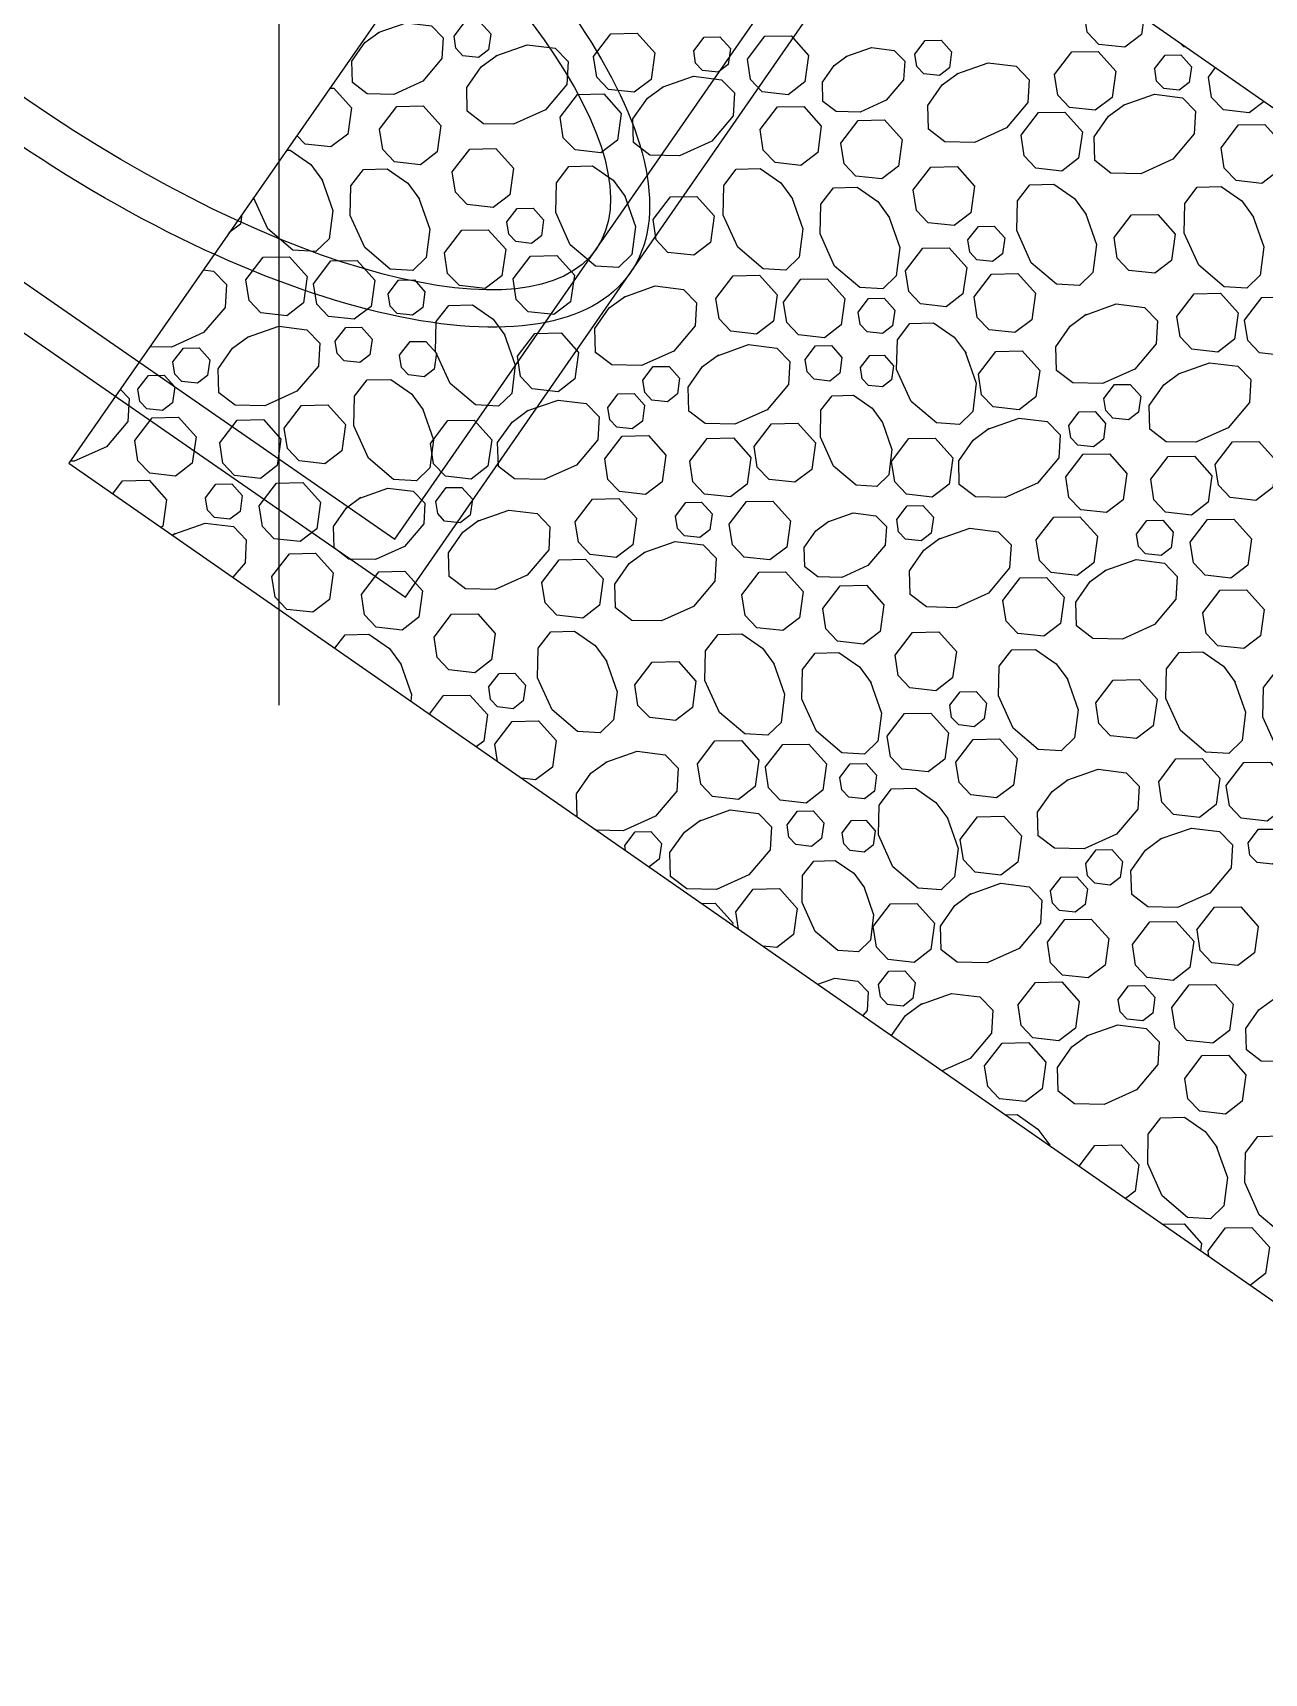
# Model space of a CAD drawing. Header units: feet. Extents: x 6037 to 11520, y 4436 to 7866.
# Drawn here: x 10401.01 to 10413.6, y 6292.62 to 6309.39 of the extents above; entities that cross this region are included whole.
import ezdxf

# ---------------------------------------------------------------- set-up
doc = ezdxf.new("R2010")
doc.units = ezdxf.units.FT
doc.header["$LTSCALE"] = 0.4
doc.header["$MEASUREMENT"] = 0
doc.linetypes.add('DASHED2', pattern=[0.375, 0.25, -0.125])
doc.linetypes.add('HIDDEN', pattern=[0.375, 0.25, -0.125])
for name, color, linetype in [('grid', 254, 'HIDDEN'), ('STORM', 7, 'Continuous'), ('STORM INLET', 7, 'Continuous')]:
    doc.layers.add(name, color=color, linetype=linetype)

msp = doc.modelspace()

# ---------------------------------------------------------------- linework, layer by layer
at = {"layer": 'grid', "color": 252, "linetype": 'DASHED2', "ltscale": 225}
msp.add_line((10403.523, 7776.263), (10403.523, 4782.138), dxfattribs=at)
at = {"layer": 'STORM', "color": 1, "flags": 128}
msp.add_lwpolyline([(10407.098, 6313.206), (10401.377, 6304.987), (10417.816, 6293.545), (10423.537, 6301.764)], close=True, dxfattribs=at)
for points in [[(10412.366, 6309.54), (10412.342, 6309.369), (10412.17, 6309.238), (10411.906, 6309.267), (10411.786, 6309.393), (10411.754, 6309.602)], [(10404.539, 6309.388), (10404.826, 6309.488), (10405.085, 6309.456), (10405.204, 6309.334), (10405.192, 6309.123), (10404.995, 6308.89), (10404.699, 6308.757), (10404.426, 6308.763), (10404.276, 6308.878), (10404.27, 6309.096), (10404.403, 6309.286), (10404.55, 6309.394)], [(10405.315, 6309.353), (10405.421, 6309.492), (10405.582, 6309.495), (10405.69, 6309.375), (10405.667, 6309.213), (10405.564, 6309.134), (10405.406, 6309.152), (10405.334, 6309.228), (10405.315, 6309.353)], [(10405.743, 6309.152), (10406.062, 6309.264), (10406.35, 6309.228), (10406.483, 6309.092), (10406.469, 6308.857), (10406.25, 6308.6), (10405.922, 6308.451), (10405.618, 6308.457), (10405.451, 6308.586), (10405.445, 6308.828), (10405.592, 6309.039), (10405.756, 6309.159)], [(10406.741, 6309.143), (10406.918, 6309.376), (10407.187, 6309.381), (10407.366, 6309.18), (10407.329, 6308.91), (10407.157, 6308.778), (10406.893, 6308.808), (10406.773, 6308.934), (10406.741, 6309.143)], [(10407.765, 6309.201), (10407.871, 6309.341), (10408.033, 6309.344), (10408.14, 6309.224), (10408.118, 6309.062), (10408.015, 6308.983), (10407.856, 6309.001), (10407.784, 6309.076), (10407.765, 6309.201)], [(10408.314, 6309.118), (10408.491, 6309.351), (10408.76, 6309.356), (10408.939, 6309.155), (10408.902, 6308.885), (10408.73, 6308.753), (10408.466, 6308.783), (10408.346, 6308.909), (10408.314, 6309.118)], [(10409.321, 6309.144), (10409.581, 6309.235), (10409.814, 6309.205), (10409.921, 6309.095), (10409.91, 6308.905), (10409.732, 6308.696), (10409.466, 6308.576), (10409.22, 6308.581), (10409.086, 6308.685), (10409.08, 6308.881), (10409.199, 6309.052), (10409.332, 6309.15)], [(10410.026, 6309.169), (10410.132, 6309.308), (10410.294, 6309.311), (10410.401, 6309.191), (10410.379, 6309.029), (10410.276, 6308.95), (10410.117, 6308.967), (10410.046, 6309.043), (10410.026, 6309.169)], [(10412.796, 6309.241), (10412.774, 6309.243), (10412.738, 6309.281)], [(10410.455, 6308.967), (10410.774, 6309.079), (10411.062, 6309.044), (10411.195, 6308.907), (10411.181, 6308.673), (10410.962, 6308.415), (10410.634, 6308.266), (10410.33, 6308.273), (10410.163, 6308.401), (10410.156, 6308.643), (10410.303, 6308.854), (10410.468, 6308.975)], [(10411.452, 6308.959), (10411.63, 6309.192), (10411.899, 6309.196), (10412.078, 6308.995), (10412.04, 6308.726), (10411.869, 6308.594), (10411.605, 6308.623), (10411.485, 6308.749), (10411.453, 6308.959)], [(10412.476, 6309.017), (10412.583, 6309.157), (10412.744, 6309.16), (10412.852, 6309.039), (10412.829, 6308.877), (10412.727, 6308.798), (10412.568, 6308.816), (10412.496, 6308.892), (10412.477, 6309.017)], [(10407.442, 6308.831), (10407.762, 6308.943), (10408.05, 6308.907), (10408.182, 6308.771), (10408.168, 6308.536), (10407.949, 6308.278), (10407.621, 6308.129), (10407.317, 6308.136), (10407.151, 6308.264), (10407.144, 6308.507), (10407.291, 6308.718), (10407.455, 6308.838)], [(10413.025, 6308.934), (10413.099, 6309.03)], [(10413.594, 6308.685), (10413.442, 6308.569), (10413.178, 6308.598), (10413.058, 6308.724), (10413.025, 6308.934)], [(10404.045, 6308.821), (10404.087, 6308.821), (10404.266, 6308.62), (10404.229, 6308.351), (10404.057, 6308.219), (10403.793, 6308.249), (10403.709, 6308.337)], [(10406.399, 6308.523), (10406.577, 6308.756), (10406.846, 6308.761), (10407.025, 6308.56), (10406.987, 6308.289), (10406.816, 6308.158), (10406.552, 6308.188), (10406.432, 6308.314), (10406.399, 6308.523)], [(10412.154, 6308.646), (10412.473, 6308.759), (10412.762, 6308.722), (10412.894, 6308.586), (10412.88, 6308.352), (10412.661, 6308.094), (10412.333, 6307.945), (10412.029, 6307.952), (10411.863, 6308.08), (10411.856, 6308.322), (10412.003, 6308.533), (10412.167, 6308.654)], [(10404.554, 6308.402), (10404.732, 6308.634), (10405.001, 6308.639), (10405.18, 6308.438), (10405.142, 6308.168), (10404.971, 6308.036), (10404.707, 6308.066), (10404.587, 6308.192), (10404.554, 6308.401)], [(10408.444, 6308.396), (10408.621, 6308.629), (10408.89, 6308.633), (10409.069, 6308.432), (10409.032, 6308.162), (10408.86, 6308.031), (10408.596, 6308.061), (10408.476, 6308.186), (10408.444, 6308.396)], [(10411.111, 6308.339), (10411.288, 6308.571), (10411.557, 6308.576), (10411.737, 6308.375), (10411.699, 6308.105), (10411.528, 6307.973), (10411.263, 6308.003), (10411.143, 6308.129), (10411.111, 6308.339)], [(10409.27, 6308.257), (10409.447, 6308.49), (10409.716, 6308.495), (10409.895, 6308.294), (10409.858, 6308.024), (10409.686, 6307.892), (10409.422, 6307.922), (10409.302, 6308.048), (10409.27, 6308.257)], [(10413.156, 6308.211), (10413.333, 6308.444), (10413.602, 6308.449), (10413.781, 6308.248), (10413.744, 6307.978), (10413.572, 6307.846), (10413.308, 6307.876), (10413.188, 6308.002), (10413.156, 6308.211)], [(10403.603, 6308.186), (10403.64, 6308.187), (10403.851, 6308.039), (10403.971, 6307.876)], [(10405.297, 6307.965), (10405.475, 6308.198), (10405.744, 6308.202), (10405.923, 6308.001), (10405.885, 6307.731), (10405.714, 6307.6), (10405.45, 6307.63), (10405.33, 6307.756), (10405.297, 6307.965)], [(10403.964, 6307.889), (10404.076, 6307.569), (10404.04, 6307.281), (10403.904, 6307.149), (10403.669, 6307.163), (10403.411, 6307.381), (10403.267, 6307.701)], [(10404.955, 6307.697), (10405.067, 6307.378), (10405.031, 6307.089), (10404.895, 6306.957), (10404.661, 6306.971), (10404.403, 6307.19), (10404.254, 6307.518), (10404.26, 6307.822), (10404.389, 6307.988), (10404.631, 6307.995), (10404.842, 6307.848), (10404.962, 6307.684)], [(10407.056, 6307.727), (10407.169, 6307.407), (10407.132, 6307.119), (10406.996, 6306.987), (10406.762, 6307.001), (10406.503, 6307.22), (10406.355, 6307.548), (10406.362, 6307.852), (10406.49, 6308.018), (10406.732, 6308.025), (10406.943, 6307.878), (10407.064, 6307.714)], [(10408.767, 6307.701), (10408.88, 6307.381), (10408.843, 6307.093), (10408.707, 6306.961), (10408.473, 6306.974), (10408.215, 6307.193), (10408.066, 6307.522), (10408.072, 6307.826), (10408.2, 6307.992), (10408.443, 6307.999), (10408.654, 6307.851), (10408.775, 6307.688)], [(10410.009, 6307.78), (10410.187, 6308.013), (10410.456, 6308.018), (10410.635, 6307.817), (10410.597, 6307.547), (10410.426, 6307.415), (10410.161, 6307.445), (10410.041, 6307.571), (10410.009, 6307.78)], [(10407.349, 6307.477), (10407.526, 6307.71), (10407.796, 6307.714), (10407.974, 6307.514), (10407.937, 6307.244), (10407.766, 6307.112), (10407.501, 6307.141), (10407.381, 6307.268), (10407.349, 6307.477)], [(10409.758, 6307.509), (10409.87, 6307.19), (10409.834, 6306.901), (10409.698, 6306.769), (10409.464, 6306.783), (10409.205, 6307.001), (10409.057, 6307.33), (10409.064, 6307.634), (10409.192, 6307.8), (10409.434, 6307.807), (10409.645, 6307.66), (10409.766, 6307.496)], [(10411.768, 6307.542), (10411.88, 6307.223), (10411.844, 6306.935), (10411.708, 6306.802), (10411.474, 6306.816), (10411.215, 6307.035), (10411.067, 6307.364), (10411.073, 6307.667), (10411.201, 6307.833), (10411.444, 6307.84), (10411.655, 6307.693), (10411.776, 6307.529)], [(10413.479, 6307.516), (10413.591, 6307.197), (10413.555, 6306.908), (10413.419, 6306.776), (10413.185, 6306.79), (10412.926, 6307.009), (10412.778, 6307.337), (10412.784, 6307.641), (10412.912, 6307.807), (10413.155, 6307.814), (10413.366, 6307.667), (10413.486, 6307.503)], [(10405.856, 6307.452), (10405.962, 6307.591), (10406.124, 6307.595), (10406.231, 6307.474), (10406.209, 6307.312), (10406.106, 6307.233), (10405.947, 6307.251), (10405.875, 6307.326), (10405.856, 6307.452)], [(10403.148, 6307.531), (10403.134, 6307.431), (10403.015, 6307.341)], [(10410.568, 6307.268), (10410.674, 6307.407), (10410.836, 6307.41), (10410.943, 6307.29), (10410.921, 6307.127), (10410.818, 6307.049), (10410.659, 6307.066), (10410.587, 6307.142), (10410.568, 6307.268)], [(10412.061, 6307.292), (10412.238, 6307.525), (10412.508, 6307.53), (10412.686, 6307.329), (10412.649, 6307.059), (10412.477, 6306.928), (10412.213, 6306.957), (10412.093, 6307.083), (10412.061, 6307.292)], [(10405.218, 6307.136), (10405.395, 6307.369), (10405.664, 6307.373), (10405.843, 6307.173), (10405.805, 6306.902), (10405.634, 6306.771), (10405.37, 6306.801), (10405.25, 6306.926), (10405.218, 6307.136)], [(10403.188, 6306.859), (10403.366, 6307.092), (10403.635, 6307.096), (10403.814, 6306.895), (10403.776, 6306.625), (10403.605, 6306.494), (10403.341, 6306.524), (10403.221, 6306.649), (10403.188, 6306.859)], [(10403.88, 6306.821), (10404.057, 6307.054), (10404.326, 6307.059), (10404.505, 6306.858), (10404.468, 6306.588), (10404.296, 6306.457), (10404.032, 6306.486), (10403.912, 6306.612), (10403.88, 6306.821)], [(10405.919, 6306.871), (10406.097, 6307.103), (10406.365, 6307.108), (10406.545, 6306.907), (10406.507, 6306.637), (10406.336, 6306.505), (10406.072, 6306.535), (10405.951, 6306.661), (10405.919, 6306.87)], [(10409.929, 6306.952), (10410.107, 6307.184), (10410.376, 6307.189), (10410.555, 6306.988), (10410.517, 6306.718), (10410.346, 6306.586), (10410.082, 6306.616), (10409.962, 6306.742), (10409.93, 6306.951)], [(10402.752, 6306.963), (10402.857, 6306.95), (10402.989, 6306.814), (10402.975, 6306.579), (10402.756, 6306.321), (10402.428, 6306.173), (10402.206, 6306.177)], [(10407.991, 6306.671), (10408.169, 6306.903), (10408.438, 6306.908), (10408.617, 6306.707), (10408.58, 6306.437), (10408.408, 6306.306), (10408.144, 6306.335), (10408.024, 6306.461), (10407.991, 6306.671)], [(10410.631, 6306.686), (10410.808, 6306.919), (10411.077, 6306.924), (10411.257, 6306.723), (10411.219, 6306.453), (10411.048, 6306.321), (10410.783, 6306.35), (10410.663, 6306.476), (10410.631, 6306.686)], [(10404.642, 6306.718), (10404.749, 6306.857), (10404.91, 6306.86), (10405.017, 6306.739), (10404.995, 6306.578), (10404.892, 6306.499), (10404.734, 6306.517), (10404.661, 6306.592), (10404.642, 6306.718)], [(10407.052, 6306.685), (10407.372, 6306.798), (10407.66, 6306.762), (10407.792, 6306.626), (10407.778, 6306.392), (10407.56, 6306.133), (10407.231, 6305.985), (10406.928, 6305.991), (10406.761, 6306.119), (10406.754, 6306.362), (10406.902, 6306.573), (10407.066, 6306.693)], [(10408.683, 6306.633), (10408.86, 6306.866), (10409.13, 6306.871), (10409.308, 6306.67), (10409.271, 6306.4), (10409.1, 6306.268), (10408.835, 6306.298), (10408.715, 6306.424), (10408.683, 6306.633)], [(10412.703, 6306.486), (10412.881, 6306.719), (10413.15, 6306.723), (10413.329, 6306.523), (10413.291, 6306.253), (10413.12, 6306.121), (10412.856, 6306.151), (10412.736, 6306.277), (10412.703, 6306.486)], [(10405.829, 6306.307), (10405.941, 6305.988), (10405.905, 6305.7), (10405.769, 6305.568), (10405.534, 6305.581), (10405.276, 6305.8), (10405.127, 6306.129), (10405.134, 6306.433), (10405.262, 6306.599), (10405.505, 6306.605), (10405.716, 6306.458), (10405.836, 6306.294)], [(10409.445, 6306.529), (10409.552, 6306.669), (10409.713, 6306.672), (10409.821, 6306.552), (10409.798, 6306.39), (10409.695, 6306.311), (10409.537, 6306.328), (10409.465, 6306.404), (10409.445, 6306.529)], [(10411.764, 6306.501), (10412.084, 6306.614), (10412.372, 6306.577), (10412.504, 6306.441), (10412.49, 6306.207), (10412.272, 6305.949), (10411.943, 6305.8), (10411.639, 6305.806), (10411.473, 6305.935), (10411.466, 6306.177), (10411.613, 6306.388), (10411.777, 6306.508)], [(10413.395, 6306.449), (10413.572, 6306.681), (10413.841, 6306.687), (10414.02, 6306.485), (10413.983, 6306.215), (10413.812, 6306.084), (10413.547, 6306.113), (10413.427, 6306.239), (10413.395, 6306.449)], [(10403.203, 6306.273), (10403.523, 6306.386), (10403.811, 6306.35), (10403.943, 6306.214), (10403.93, 6305.979), (10403.71, 6305.721), (10403.382, 6305.572), (10403.078, 6305.579), (10402.912, 6305.707), (10402.905, 6305.95), (10403.052, 6306.161), (10403.216, 6306.281)], [(10404.102, 6306.233), (10404.208, 6306.373), (10404.37, 6306.376), (10404.477, 6306.255), (10404.455, 6306.093), (10404.352, 6306.014), (10404.193, 6306.032), (10404.121, 6306.108), (10404.102, 6306.233)], [(10410.54, 6306.123), (10410.653, 6305.804), (10410.617, 6305.516), (10410.48, 6305.383), (10410.246, 6305.397), (10409.988, 6305.616), (10409.839, 6305.944), (10409.846, 6306.248), (10409.974, 6306.414), (10410.217, 6306.421), (10410.427, 6306.274), (10410.548, 6306.11)], [(10404.759, 6306.089), (10404.866, 6306.229), (10405.028, 6306.231), (10405.135, 6306.111), (10405.112, 6305.949), (10405.01, 6305.87), (10404.851, 6305.888), (10404.779, 6305.963), (10404.759, 6306.089)], [(10405.963, 6306.081), (10406.14, 6306.313), (10406.41, 6306.318), (10406.589, 6306.117), (10406.551, 6305.847), (10406.38, 6305.715), (10406.115, 6305.745), (10405.995, 6305.871), (10405.963, 6306.081)], [(10402.442, 6306.022), (10402.549, 6306.162), (10402.71, 6306.164), (10402.818, 6306.044), (10402.795, 6305.882), (10402.692, 6305.803), (10402.534, 6305.82), (10402.462, 6305.896), (10402.442, 6306.022)], [(10408.007, 6306.085), (10408.326, 6306.198), (10408.614, 6306.161), (10408.746, 6306.025), (10408.733, 6305.791), (10408.514, 6305.533), (10408.185, 6305.384), (10407.881, 6305.391), (10407.715, 6305.519), (10407.709, 6305.762), (10407.856, 6305.973), (10408.019, 6306.093)], [(10408.905, 6306.045), (10409.011, 6306.185), (10409.173, 6306.188), (10409.28, 6306.067), (10409.258, 6305.905), (10409.155, 6305.826), (10408.996, 6305.844), (10408.924, 6305.92), (10408.905, 6306.045)], [(10409.469, 6305.963), (10409.565, 6306.088), (10409.71, 6306.091), (10409.807, 6305.983), (10409.787, 6305.837), (10409.694, 6305.766), (10409.552, 6305.782), (10409.487, 6305.85), (10409.469, 6305.963)], [(10410.675, 6305.896), (10410.852, 6306.129), (10411.121, 6306.134), (10411.301, 6305.933), (10411.262, 6305.663), (10411.091, 6305.531), (10410.827, 6305.561), (10410.707, 6305.686), (10410.675, 6305.896)], [(10402.084, 6305.744), (10402.191, 6305.883), (10402.352, 6305.886), (10402.46, 6305.766), (10402.437, 6305.604), (10402.334, 6305.524), (10402.175, 6305.542), (10402.104, 6305.618), (10402.084, 6305.744)], [(10407.246, 6305.834), (10407.352, 6305.974), (10407.514, 6305.976), (10407.621, 6305.856), (10407.599, 6305.694), (10407.496, 6305.615), (10407.337, 6305.632), (10407.265, 6305.708), (10407.246, 6305.834)], [(10412.718, 6305.901), (10413.038, 6306.013), (10413.326, 6305.977), (10413.458, 6305.841), (10413.445, 6305.607), (10413.226, 6305.348), (10412.897, 6305.2), (10412.593, 6305.206), (10412.427, 6305.334), (10412.42, 6305.577), (10412.568, 6305.788), (10412.731, 6305.908)], [(10401.903, 6305.743), (10401.995, 6305.648), (10401.981, 6305.414), (10401.763, 6305.155), (10401.434, 6305.007), (10401.392, 6305.008)], [(10404.993, 6305.545), (10405.105, 6305.226), (10405.069, 6304.938), (10404.933, 6304.806), (10404.698, 6304.819), (10404.44, 6305.038), (10404.292, 6305.367), (10404.298, 6305.671), (10404.426, 6305.837), (10404.669, 6305.843), (10404.88, 6305.696), (10405, 6305.532)], [(10406.887, 6305.555), (10406.994, 6305.695), (10407.155, 6305.698), (10407.263, 6305.578), (10407.24, 6305.415), (10407.137, 6305.336), (10406.979, 6305.354), (10406.907, 6305.43), (10406.887, 6305.555)], [(10411.958, 6305.649), (10412.064, 6305.789), (10412.226, 6305.792), (10412.333, 6305.671), (10412.311, 6305.509), (10412.208, 6305.43), (10412.049, 6305.448), (10411.977, 6305.524), (10411.958, 6305.649)], [(10403.58, 6305.344), (10403.757, 6305.577), (10404.026, 6305.582), (10404.205, 6305.381), (10404.168, 6305.111), (10403.996, 6304.979), (10403.732, 6305.009), (10403.612, 6305.135), (10403.58, 6305.344)], [(10406.059, 6305.52), (10406.378, 6305.632), (10406.666, 6305.596), (10406.798, 6305.46), (10406.785, 6305.225), (10406.566, 6304.967), (10406.237, 6304.819), (10405.934, 6304.825), (10405.768, 6304.953), (10405.761, 6305.196), (10405.908, 6305.407), (10406.072, 6305.527)], [(10409.69, 6305.414), (10409.791, 6305.127), (10409.758, 6304.867), (10409.636, 6304.748), (10409.425, 6304.76), (10409.192, 6304.957), (10409.059, 6305.253), (10409.065, 6305.527), (10409.18, 6305.676), (10409.399, 6305.682), (10409.588, 6305.55), (10409.696, 6305.402)], [(10402.052, 6305.218), (10402.23, 6305.451), (10402.499, 6305.456), (10402.678, 6305.255), (10402.64, 6304.985), (10402.469, 6304.853), (10402.205, 6304.883), (10402.085, 6305.009), (10402.053, 6305.218)], [(10402.92, 6305.194), (10403.098, 6305.427), (10403.367, 6305.432), (10403.546, 6305.231), (10403.508, 6304.961), (10403.337, 6304.829), (10403.073, 6304.859), (10402.953, 6304.985), (10402.921, 6305.194)], [(10405.075, 6305.189), (10405.252, 6305.422), (10405.521, 6305.426), (10405.7, 6305.226), (10405.662, 6304.955), (10405.491, 6304.824), (10405.227, 6304.853), (10405.107, 6304.979), (10405.075, 6305.188)], [(10408.383, 6305.156), (10408.56, 6305.389), (10408.83, 6305.394), (10409.009, 6305.193), (10408.971, 6304.923), (10408.799, 6304.791), (10408.535, 6304.821), (10408.415, 6304.946), (10408.383, 6305.156)], [(10410.77, 6305.335), (10411.09, 6305.447), (10411.378, 6305.411), (10411.51, 6305.275), (10411.497, 6305.041), (10411.278, 6304.783), (10410.949, 6304.634), (10410.646, 6304.641), (10410.479, 6304.769), (10410.473, 6305.011), (10410.62, 6305.222), (10410.784, 6305.343)], [(10411.599, 6305.371), (10411.706, 6305.511), (10411.867, 6305.514), (10411.975, 6305.393), (10411.952, 6305.231), (10411.85, 6305.152), (10411.691, 6305.17), (10411.619, 6305.245), (10411.599, 6305.371)], [(10406.856, 6305.03), (10407.033, 6305.263), (10407.302, 6305.268), (10407.481, 6305.067), (10407.444, 6304.797), (10407.272, 6304.665), (10407.008, 6304.695), (10406.888, 6304.821), (10406.856, 6305.03)], [(10407.724, 6305.006), (10407.901, 6305.239), (10408.17, 6305.244), (10408.35, 6305.043), (10408.312, 6304.773), (10408.141, 6304.641), (10407.876, 6304.671), (10407.756, 6304.796), (10407.724, 6305.006)], [(10409.786, 6305.004), (10409.964, 6305.237), (10410.233, 6305.242), (10410.412, 6305.041), (10410.374, 6304.771), (10410.203, 6304.639), (10409.938, 6304.669), (10409.819, 6304.795), (10409.786, 6305.004)], [(10413.095, 6304.971), (10413.272, 6305.204), (10413.541, 6305.209), (10413.72, 6305.008), (10413.683, 6304.738), (10413.511, 6304.606), (10413.247, 6304.636), (10413.127, 6304.762), (10413.095, 6304.972)], [(10411.567, 6304.846), (10411.745, 6305.078), (10412.014, 6305.083), (10412.193, 6304.882), (10412.155, 6304.612), (10411.984, 6304.481), (10411.72, 6304.51), (10411.6, 6304.636), (10411.567, 6304.846)], [(10412.436, 6304.822), (10412.613, 6305.054), (10412.882, 6305.059), (10413.061, 6304.858), (10413.024, 6304.588), (10412.852, 6304.456), (10412.588, 6304.486), (10412.468, 6304.612), (10412.436, 6304.822)], [(10401.827, 6304.674), (10401.928, 6304.807), (10402.198, 6304.812), (10402.376, 6304.611), (10402.339, 6304.341), (10402.323, 6304.329)], [(10402.775, 6304.633), (10402.882, 6304.773), (10403.043, 6304.776), (10403.151, 6304.655), (10403.128, 6304.493), (10403.025, 6304.414), (10402.866, 6304.432), (10402.795, 6304.507), (10402.775, 6304.633)], [(10403.324, 6304.55), (10403.502, 6304.782), (10403.77, 6304.787), (10403.95, 6304.586), (10403.912, 6304.316), (10403.741, 6304.185), (10403.476, 6304.214), (10403.357, 6304.34), (10403.324, 6304.55)], [(10404.352, 6304.63), (10404.64, 6304.732), (10404.899, 6304.699), (10405.018, 6304.577), (10405.006, 6304.366), (10404.809, 6304.133), (10404.513, 6304), (10404.239, 6304.006), (10404.09, 6304.121), (10404.084, 6304.339), (10404.216, 6304.529), (10404.364, 6304.638)], [(10405.128, 6304.596), (10405.234, 6304.736), (10405.396, 6304.739), (10405.503, 6304.618), (10405.481, 6304.456), (10405.378, 6304.377), (10405.219, 6304.395), (10405.148, 6304.471), (10405.128, 6304.596)], [(10406.554, 6304.387), (10406.732, 6304.619), (10407.001, 6304.624), (10407.18, 6304.423), (10407.142, 6304.153), (10406.971, 6304.021), (10406.707, 6304.051), (10406.587, 6304.177), (10406.554, 6304.387)], [(10407.578, 6304.445), (10407.685, 6304.585), (10407.846, 6304.588), (10407.954, 6304.467), (10407.931, 6304.305), (10407.829, 6304.226), (10407.67, 6304.244), (10407.598, 6304.319), (10407.578, 6304.445)], [(10408.127, 6304.362), (10408.305, 6304.594), (10408.574, 6304.599), (10408.753, 6304.398), (10408.715, 6304.128), (10408.544, 6303.997), (10408.28, 6304.026), (10408.16, 6304.152), (10408.127, 6304.362)], [(10409.84, 6304.412), (10409.946, 6304.551), (10410.108, 6304.554), (10410.215, 6304.434), (10410.193, 6304.272), (10410.09, 6304.193), (10409.931, 6304.211), (10409.859, 6304.286), (10409.84, 6304.412)], [(10402.453, 6304.262), (10402.772, 6304.374), (10403.06, 6304.338), (10403.192, 6304.202), (10403.179, 6303.968), (10403.054, 6303.82)], [(10405.556, 6304.395), (10405.876, 6304.507), (10406.164, 6304.471), (10406.296, 6304.335), (10406.283, 6304.101), (10406.063, 6303.842), (10405.735, 6303.694), (10405.431, 6303.701), (10405.265, 6303.828), (10405.259, 6304.071), (10405.406, 6304.282), (10405.57, 6304.403)], [(10409.135, 6304.387), (10409.394, 6304.478), (10409.627, 6304.448), (10409.734, 6304.338), (10409.723, 6304.149), (10409.546, 6303.939), (10409.28, 6303.819), (10409.034, 6303.824), (10408.899, 6303.928), (10408.894, 6304.125), (10409.013, 6304.295), (10409.146, 6304.393)], [(10411.266, 6304.202), (10411.444, 6304.435), (10411.712, 6304.439), (10411.892, 6304.239), (10411.854, 6303.968), (10411.683, 6303.837), (10411.418, 6303.867), (10411.298, 6303.992), (10411.266, 6304.202)], [(10412.29, 6304.261), (10412.397, 6304.4), (10412.558, 6304.403), (10412.665, 6304.282), (10412.643, 6304.12), (10412.541, 6304.041), (10412.382, 6304.059), (10412.31, 6304.135), (10412.29, 6304.26)], [(10412.839, 6304.177), (10413.016, 6304.409), (10413.286, 6304.414), (10413.465, 6304.214), (10413.427, 6303.943), (10413.256, 6303.812), (10412.991, 6303.841), (10412.872, 6303.967), (10412.839, 6304.177)], [(10402.438, 6304.249), (10402.465, 6304.269)], [(10410.268, 6304.21), (10410.587, 6304.323), (10410.876, 6304.286), (10411.008, 6304.151), (10410.994, 6303.916), (10410.776, 6303.658), (10410.447, 6303.509), (10410.143, 6303.516), (10409.977, 6303.644), (10409.97, 6303.886), (10410.117, 6304.098), (10410.281, 6304.218)], [(10403.454, 6303.827), (10403.632, 6304.06), (10403.901, 6304.065), (10404.08, 6303.864), (10404.042, 6303.594), (10403.871, 6303.462), (10403.607, 6303.491), (10403.487, 6303.618), (10403.454, 6303.827)], [(10407.256, 6304.074), (10407.575, 6304.186), (10407.863, 6304.15), (10407.995, 6304.014), (10407.982, 6303.78), (10407.763, 6303.521), (10407.435, 6303.373), (10407.131, 6303.379), (10406.965, 6303.507), (10406.958, 6303.75), (10407.105, 6303.961), (10407.269, 6304.081)], [(10404.368, 6303.645), (10404.545, 6303.877), (10404.814, 6303.882), (10404.993, 6303.681), (10404.956, 6303.411), (10404.784, 6303.279), (10404.52, 6303.309), (10404.4, 6303.435), (10404.368, 6303.645)], [(10406.213, 6303.766), (10406.39, 6303.999), (10406.659, 6304.004), (10406.839, 6303.803), (10406.801, 6303.533), (10406.63, 6303.401), (10406.365, 6303.431), (10406.245, 6303.557), (10406.213, 6303.766)], [(10408.257, 6303.639), (10408.435, 6303.872), (10408.704, 6303.877), (10408.883, 6303.676), (10408.845, 6303.406), (10408.674, 6303.274), (10408.41, 6303.304), (10408.29, 6303.429), (10408.257, 6303.639)], [(10411.968, 6303.889), (10412.287, 6304.002), (10412.575, 6303.965), (10412.707, 6303.829), (10412.693, 6303.595), (10412.475, 6303.337), (10412.146, 6303.188), (10411.843, 6303.195), (10411.676, 6303.323), (10411.67, 6303.565), (10411.817, 6303.776), (10411.981, 6303.897)], [(10409.084, 6303.501), (10409.261, 6303.733), (10409.53, 6303.738), (10409.709, 6303.537), (10409.671, 6303.267), (10409.5, 6303.136), (10409.236, 6303.165), (10409.116, 6303.291), (10409.083, 6303.501)], [(10410.925, 6303.581), (10411.102, 6303.814), (10411.371, 6303.819), (10411.55, 6303.618), (10411.513, 6303.348), (10411.342, 6303.217), (10411.077, 6303.246), (10410.957, 6303.372), (10410.925, 6303.581)], [(10412.969, 6303.455), (10413.147, 6303.687), (10413.416, 6303.692), (10413.595, 6303.491), (10413.557, 6303.221), (10413.386, 6303.09), (10413.121, 6303.119), (10413.002, 6303.245), (10412.969, 6303.455)], [(10405.111, 6303.208), (10405.289, 6303.441), (10405.558, 6303.445), (10405.737, 6303.244), (10405.699, 6302.975), (10405.528, 6302.843), (10405.263, 6302.873), (10405.143, 6302.999), (10405.111, 6303.208)], [(10404.097, 6303.094), (10404.202, 6303.231), (10404.445, 6303.238), (10404.655, 6303.091), (10404.776, 6302.927)], [(10406.87, 6302.97), (10406.982, 6302.65), (10406.946, 6302.363), (10406.81, 6302.23), (10406.576, 6302.244), (10406.317, 6302.463), (10406.168, 6302.791), (10406.175, 6303.095), (10406.303, 6303.261), (10406.546, 6303.268), (10406.757, 6303.121), (10406.877, 6302.957)], [(10408.581, 6302.944), (10408.693, 6302.624), (10408.657, 6302.336), (10408.521, 6302.204), (10408.286, 6302.218), (10408.028, 6302.436), (10407.88, 6302.765), (10407.886, 6303.069), (10408.014, 6303.235), (10408.257, 6303.241), (10408.468, 6303.095), (10408.588, 6302.931)], [(10409.823, 6303.023), (10410, 6303.256), (10410.269, 6303.261), (10410.449, 6303.06), (10410.411, 6302.79), (10410.24, 6302.658), (10409.975, 6302.688), (10409.855, 6302.814), (10409.823, 6303.023)], [(10409.572, 6302.752), (10409.684, 6302.432), (10409.648, 6302.144), (10409.512, 6302.012), (10409.278, 6302.026), (10409.019, 6302.245), (10408.871, 6302.574), (10408.878, 6302.877), (10409.005, 6303.043), (10409.248, 6303.05), (10409.459, 6302.903), (10409.579, 6302.739)], [(10411.581, 6302.785), (10411.694, 6302.466), (10411.658, 6302.178), (10411.521, 6302.046), (10411.287, 6302.059), (10411.029, 6302.278), (10410.88, 6302.607), (10410.887, 6302.91), (10411.015, 6303.077), (10411.258, 6303.083), (10411.469, 6302.936), (10411.589, 6302.773)], [(10413.293, 6302.759), (10413.405, 6302.44), (10413.369, 6302.151), (10413.233, 6302.019), (10412.998, 6302.033), (10412.74, 6302.252), (10412.591, 6302.581), (10412.598, 6302.884), (10412.726, 6303.051), (10412.969, 6303.057), (10413.179, 6302.91), (10413.3, 6302.746)], [(10404.768, 6302.94), (10404.881, 6302.62), (10404.872, 6302.554)], [(10407.163, 6302.72), (10407.34, 6302.953), (10407.609, 6302.958), (10407.788, 6302.757), (10407.751, 6302.487), (10407.579, 6302.355), (10407.315, 6302.385), (10407.195, 6302.51), (10407.163, 6302.72)], [(10414.283, 6302.567), (10414.396, 6302.248), (10414.36, 6301.96), (10414.224, 6301.828), (10413.99, 6301.841), (10413.731, 6302.06), (10413.582, 6302.388), (10413.589, 6302.693), (10413.717, 6302.859), (10413.96, 6302.865), (10414.17, 6302.718), (10414.291, 6302.555)], [(10405.669, 6302.695), (10405.776, 6302.835), (10405.938, 6302.838), (10406.045, 6302.717), (10406.023, 6302.555), (10405.919, 6302.476), (10405.761, 6302.494), (10405.689, 6302.569), (10405.67, 6302.695)], [(10411.874, 6302.536), (10412.052, 6302.768), (10412.321, 6302.773), (10412.5, 6302.572), (10412.462, 6302.302), (10412.291, 6302.17), (10412.026, 6302.2), (10411.907, 6302.326), (10411.874, 6302.536)], [(10405.064, 6302.421), (10405.209, 6302.612), (10405.478, 6302.616), (10405.657, 6302.416), (10405.619, 6302.145), (10405.543, 6302.087)], [(10410.382, 6302.511), (10410.488, 6302.65), (10410.65, 6302.653), (10410.757, 6302.533), (10410.734, 6302.371), (10410.632, 6302.292), (10410.473, 6302.31), (10410.401, 6302.385), (10410.382, 6302.511)], [(10405.733, 6302.114), (10405.91, 6302.346), (10406.179, 6302.351), (10406.358, 6302.15), (10406.321, 6301.88), (10406.149, 6301.749), (10406.007, 6301.765)], [(10409.743, 6302.195), (10409.92, 6302.427), (10410.19, 6302.432), (10410.369, 6302.231), (10410.331, 6301.961), (10410.16, 6301.829), (10409.896, 6301.859), (10409.775, 6301.985), (10409.743, 6302.194)], [(10405.76, 6301.937), (10405.733, 6302.114)], [(10406.866, 6301.929), (10407.186, 6302.041), (10407.474, 6302.005), (10407.606, 6301.869), (10407.592, 6301.634), (10407.373, 6301.376), (10407.045, 6301.228), (10406.77, 6301.234)], [(10407.805, 6301.914), (10407.982, 6302.147), (10408.252, 6302.151), (10408.431, 6301.951), (10408.393, 6301.68), (10408.222, 6301.549), (10407.958, 6301.578), (10407.837, 6301.704), (10407.805, 6301.913)], [(10408.496, 6301.877), (10408.674, 6302.109), (10408.943, 6302.114), (10409.122, 6301.913), (10409.084, 6301.643), (10408.913, 6301.512), (10408.649, 6301.542), (10408.529, 6301.667), (10408.497, 6301.877)], [(10410.444, 6301.929), (10410.622, 6302.162), (10410.891, 6302.167), (10411.07, 6301.966), (10411.032, 6301.695), (10410.861, 6301.564), (10410.597, 6301.594), (10410.477, 6301.72), (10410.444, 6301.929)], [(10406.575, 6301.37), (10406.568, 6301.605), (10406.715, 6301.816), (10406.879, 6301.936)], [(10409.259, 6301.773), (10409.365, 6301.912), (10409.527, 6301.915), (10409.634, 6301.795), (10409.611, 6301.633), (10409.509, 6301.554), (10409.35, 6301.572), (10409.278, 6301.647), (10409.258, 6301.773)], [(10411.578, 6301.744), (10411.898, 6301.857), (10412.186, 6301.82), (10412.317, 6301.684), (10412.304, 6301.45), (10412.085, 6301.192), (10411.757, 6301.043), (10411.453, 6301.049), (10411.287, 6301.178), (10411.28, 6301.42), (10411.427, 6301.631), (10411.591, 6301.752)], [(10412.517, 6301.729), (10412.694, 6301.962), (10412.963, 6301.967), (10413.143, 6301.766), (10413.105, 6301.496), (10412.934, 6301.364), (10412.669, 6301.394), (10412.549, 6301.52), (10412.517, 6301.729)], [(10413.208, 6301.692), (10413.386, 6301.925), (10413.655, 6301.929), (10413.834, 6301.729), (10413.797, 6301.458), (10413.625, 6301.327), (10413.361, 6301.357), (10413.241, 6301.482), (10413.208, 6301.692)], [(10410.354, 6301.366), (10410.467, 6301.047), (10410.43, 6300.758), (10410.294, 6300.626), (10410.06, 6300.64), (10409.801, 6300.859), (10409.653, 6301.187), (10409.66, 6301.491), (10409.788, 6301.657), (10410.031, 6301.664), (10410.241, 6301.517), (10410.362, 6301.353)], [(10407.82, 6301.328), (10408.139, 6301.441), (10408.428, 6301.405), (10408.56, 6301.268), (10408.547, 6301.034), (10408.327, 6300.776), (10407.999, 6300.628), (10407.695, 6300.634), (10407.529, 6300.762), (10407.522, 6301.005), (10407.669, 6301.215), (10407.833, 6301.336)], [(10408.719, 6301.288), (10408.825, 6301.428), (10408.987, 6301.431), (10409.094, 6301.31), (10409.072, 6301.148), (10408.969, 6301.069), (10408.81, 6301.087), (10408.738, 6301.162), (10408.719, 6301.288)], [(10410.488, 6301.139), (10410.666, 6301.372), (10410.935, 6301.376), (10411.114, 6301.176), (10411.076, 6300.906), (10410.905, 6300.774), (10410.641, 6300.804), (10410.521, 6300.93), (10410.488, 6301.139)], [(10407.06, 6301.077), (10407.166, 6301.217), (10407.327, 6301.219), (10407.435, 6301.099), (10407.412, 6300.937), (10407.31, 6300.858)], [(10409.283, 6301.206), (10409.379, 6301.332), (10409.524, 6301.335), (10409.621, 6301.226), (10409.6, 6301.08), (10409.508, 6301.009), (10409.365, 6301.025), (10409.3, 6301.093), (10409.283, 6301.206)], [(10412.532, 6301.144), (10412.852, 6301.256), (10413.139, 6301.22), (10413.272, 6301.084), (10413.258, 6300.85), (10413.039, 6300.591), (10412.711, 6300.443), (10412.407, 6300.449), (10412.241, 6300.577), (10412.234, 6300.82), (10412.381, 6301.031), (10412.545, 6301.151)], [(10413.43, 6301.104), (10413.537, 6301.243), (10413.698, 6301.246), (10413.806, 6301.126), (10413.783, 6300.963), (10413.681, 6300.885), (10413.522, 6300.903), (10413.45, 6300.978), (10413.43, 6301.104)], [(10407.067, 6301.026), (10407.06, 6301.077)], [(10411.771, 6300.893), (10411.878, 6301.032), (10412.039, 6301.035), (10412.147, 6300.914), (10412.124, 6300.752), (10412.021, 6300.673), (10411.863, 6300.691), (10411.791, 6300.767), (10411.771, 6300.892)], [(10409.504, 6300.657), (10409.604, 6300.369), (10409.572, 6300.111), (10409.45, 6299.991), (10409.239, 6300.004), (10409.006, 6300.2), (10408.872, 6300.496), (10408.878, 6300.77), (10408.994, 6300.919), (10409.212, 6300.925), (10409.402, 6300.793), (10409.51, 6300.646)], [(10410.584, 6300.578), (10410.904, 6300.691), (10411.192, 6300.654), (10411.324, 6300.519), (10411.31, 6300.284), (10411.091, 6300.026), (10410.763, 6299.877), (10410.459, 6299.884), (10410.293, 6300.012), (10410.286, 6300.254), (10410.434, 6300.465), (10410.597, 6300.586)], [(10411.413, 6300.614), (10411.519, 6300.754), (10411.681, 6300.757), (10411.788, 6300.636), (10411.766, 6300.474), (10411.663, 6300.395), (10411.504, 6300.413), (10411.432, 6300.489), (10411.413, 6300.614)], [(10408.196, 6300.399), (10408.374, 6300.632), (10408.643, 6300.637), (10408.822, 6300.435), (10408.785, 6300.166), (10408.613, 6300.034), (10408.47, 6300.05)], [(10407.847, 6300.484), (10407.984, 6300.487), (10408.163, 6300.286), (10408.16, 6300.266)], [(10408.224, 6300.221), (10408.197, 6300.399)], [(10409.6, 6300.248), (10409.777, 6300.48), (10410.046, 6300.485), (10410.226, 6300.284), (10410.188, 6300.014), (10410.017, 6299.882), (10409.752, 6299.912), (10409.632, 6300.038), (10409.6, 6300.248)], [(10412.908, 6300.214), (10413.086, 6300.447), (10413.355, 6300.452), (10413.534, 6300.251), (10413.497, 6299.981), (10413.325, 6299.85), (10413.06, 6299.879), (10412.941, 6300.005), (10412.909, 6300.214)], [(10411.381, 6300.089), (10411.558, 6300.321), (10411.828, 6300.326), (10412.007, 6300.126), (10411.969, 6299.855), (10411.798, 6299.724), (10411.533, 6299.753), (10411.413, 6299.879), (10411.381, 6300.088)], [(10412.249, 6300.065), (10412.427, 6300.297), (10412.696, 6300.302), (10412.875, 6300.101), (10412.837, 6299.831), (10412.666, 6299.699), (10412.401, 6299.729), (10412.281, 6299.855), (10412.249, 6300.064)], [(10409.032, 6299.659), (10409.208, 6299.721), (10409.441, 6299.691), (10409.548, 6299.581), (10409.537, 6299.392), (10409.492, 6299.339)], [(10409.653, 6299.655), (10409.76, 6299.794), (10409.921, 6299.797), (10410.029, 6299.677), (10410.006, 6299.515), (10409.904, 6299.436), (10409.745, 6299.453), (10409.673, 6299.529), (10409.653, 6299.655)], [(10411.079, 6299.445), (10411.257, 6299.678), (10411.526, 6299.683), (10411.705, 6299.482), (10411.668, 6299.211), (10411.496, 6299.08), (10411.232, 6299.11), (10411.112, 6299.236), (10411.08, 6299.445)], [(10410.082, 6299.453), (10410.401, 6299.566), (10410.689, 6299.53), (10410.822, 6299.393), (10410.808, 6299.159), (10410.589, 6298.901), (10410.305, 6298.773)], [(10412.104, 6299.504), (10412.21, 6299.643), (10412.372, 6299.646), (10412.479, 6299.526), (10412.457, 6299.363), (10412.354, 6299.284), (10412.195, 6299.302), (10412.123, 6299.378), (10412.104, 6299.503)], [(10412.653, 6299.42), (10412.83, 6299.653), (10413.099, 6299.657), (10413.278, 6299.456), (10413.24, 6299.187), (10413.069, 6299.055), (10412.805, 6299.085), (10412.685, 6299.21), (10412.653, 6299.42)], [(10413.677, 6299.498), (10413.965, 6299.599), (10414.224, 6299.567), (10414.343, 6299.444), (10414.331, 6299.233), (10414.134, 6299.001), (10413.838, 6298.867), (10413.565, 6298.873), (10413.415, 6298.988), (10413.409, 6299.206), (10413.542, 6299.396), (10413.689, 6299.505)], [(10409.786, 6299.134), (10409.931, 6299.341), (10410.095, 6299.461)], [(10411.781, 6299.132), (10412.101, 6299.245), (10412.389, 6299.208), (10412.521, 6299.072), (10412.507, 6298.838), (10412.289, 6298.58), (10411.96, 6298.431), (10411.656, 6298.438), (10411.49, 6298.566), (10411.483, 6298.808), (10411.63, 6299.019), (10411.794, 6299.14)], [(10410.738, 6298.825), (10410.916, 6299.057), (10411.185, 6299.062), (10411.364, 6298.861), (10411.326, 6298.591), (10411.155, 6298.459), (10410.891, 6298.489), (10410.771, 6298.615), (10410.738, 6298.825)], [(10412.783, 6298.697), (10412.96, 6298.93), (10413.23, 6298.935), (10413.408, 6298.734), (10413.371, 6298.464), (10413.2, 6298.332), (10412.936, 6298.362), (10412.815, 6298.488), (10412.783, 6298.697)], [(10410.951, 6298.323), (10411.072, 6298.326), (10411.282, 6298.179), (10411.403, 6298.015)], [(10413.106, 6298.002), (10413.219, 6297.683), (10413.182, 6297.395), (10413.046, 6297.262), (10412.812, 6297.276), (10412.554, 6297.495), (10412.405, 6297.823), (10412.411, 6298.127), (10412.54, 6298.293), (10412.782, 6298.3), (10412.993, 6298.153), (10413.114, 6297.989)], [(10411.395, 6298.029), (10411.402, 6298.01)], [(10411.704, 6297.8), (10411.865, 6298.011), (10412.135, 6298.016), (10412.314, 6297.815), (10412.276, 6297.545), (10412.178, 6297.47)], [(10414.097, 6297.811), (10414.209, 6297.491), (10414.173, 6297.203), (10414.037, 6297.071), (10413.803, 6297.085), (10413.545, 6297.303), (10413.396, 6297.632), (10413.403, 6297.936), (10413.531, 6298.102), (10413.773, 6298.108), (10413.984, 6297.962), (10414.105, 6297.797)], [(10412.556, 6297.206), (10412.777, 6297.21), (10412.956, 6297.009), (10412.946, 6296.935)], [(10413.022, 6296.935), (10413.2, 6297.168), (10413.469, 6297.173), (10413.648, 6296.971), (10413.61, 6296.701), (10413.454, 6296.581)], [(10413.031, 6296.876), (10413.022, 6296.935)]]:
    msp.add_lwpolyline(points, dxfattribs=at)
at = {"layer": 'STORM INLET', "flags": 128}
for points in [[(10393.945, 6311.151), (10404.818, 6303.616), (10409.416, 6310.252), (10398.544, 6317.785)], [(10394.538, 6311.259), (10404.71, 6304.208), (10408.825, 6310.144), (10398.651, 6317.195)]]:
    msp.add_lwpolyline(points, close=True, dxfattribs=at)
at = {"layer": 'STORM INLET'}
for major_axis, ratio in [((4.997, -3.463), 0.408128), ((4.648, -3.221), 0.36366)]:
    msp.add_ellipse((10402.12, 6310.396), major_axis=major_axis, ratio=ratio, dxfattribs=at)

doc.saveas('drawing.dxf')
